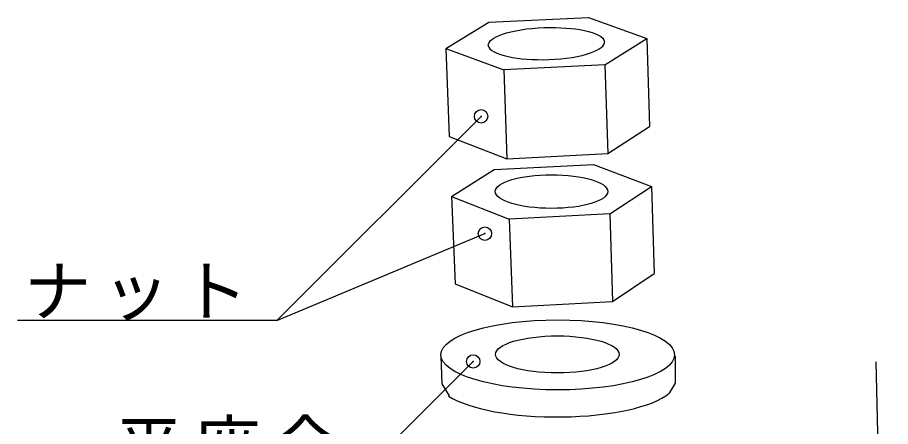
# Model space of a CAD drawing. Units: millimetres, scale not verified. Extents: x -19500 to 19500, y -13714 to 13350.
# Drawn here: x -16830 to -12922, y 5993 to 7826 of the extents above; entities that cross this region are included whole.
import ezdxf

# ---------------------------------------------------------------- set-up
doc = ezdxf.new("R2010")
doc.units = ezdxf.units.MM
doc.header["$LTSCALE"] = 100
doc.header["$PDMODE"] = 32
doc.header["$PDSIZE"] = 60
doc.layers.add('F-0_F-0', color=4, linetype='Continuous')
doc.styles.add('ＭＳ ゴシック', font='')
doc.styles.get('ＭＳ ゴシック').set_extended_font_data('MS Gothic')

msp = doc.modelspace()

# ---------------------------------------------------------------- linework, layer by layer
at = {"layer": 'F-0_F-0', "color": 3}
for p, q in [((-14720.1, 7804.3), (-14273.9, 7826.1)), ((-14273.9, 7826.1), (-14013.7, 7731.4)), ((-14912.3, 7687.2), (-14720.1, 7804.3)), ((-14722.5, 7699.9), (-14720.1, 7692.7)), ((-14210, 7697.6), (-14205.1, 7704.5)), ((-14205.1, 7704.5), (-14202.5, 7711.6)), ((-14202.5, 7711.6), (-14202.5, 7718.8)), ((-14201.2, 7613.1), (-14013.7, 7731.4)), ((-14013.7, 7731.4), (-14001.1, 7337.3)), ((-14912.3, 7687.2), (-14653.7, 7590.7)), ((-14912.3, 7687.2), (-14897.1, 7292.1)), ((-14720.1, 7692.7), (-14715, 7685.5)), ((-14715, 7685.5), (-14707.2, 7678.6)), ((-14707.2, 7678.6), (-14696.7, 7672)), ((-14696.7, 7672), (-14683.8, 7665.8)), ((-14683.8, 7665.8), (-14668.7, 7660.1)), ((-14668.7, 7660.1), (-14651.8, 7655)), ((-14302.4, 7656.2), (-14282.6, 7661.4)), ((-14282.6, 7661.4), (-14264.9, 7667)), ((-14264.9, 7667), (-14249.6, 7672.8)), ((-14249.6, 7672.8), (-14236.6, 7678.8)), ((-14236.6, 7678.8), (-14225.8, 7684.8)), ((-14225.8, 7684.8), (-14217, 7691)), ((-14217, 7691), (-14210, 7697.6)), ((-14651.8, 7655), (-14633.3, 7650.6)), ((-14633.3, 7650.6), (-14613.6, 7646.8)), ((-14613.6, 7646.8), (-14593.2, 7643.6)), ((-14593.2, 7643.6), (-14572.4, 7641.1)), ((-14572.4, 7641.1), (-14550.6, 7639.2)), ((-14550.6, 7639.2), (-14527.4, 7637.8)), ((-14527.4, 7637.8), (-14502.9, 7637)), ((-14502.9, 7637), (-14477.4, 7636.8)), ((-14477.4, 7636.8), (-14451.1, 7637.4)), ((-14451.1, 7637.4), (-14424.6, 7638.8)), ((-14424.6, 7638.8), (-14398.3, 7640.9)), ((-14398.3, 7640.9), (-14372.5, 7643.7)), ((-14372.5, 7643.7), (-14347.6, 7647.3)), ((-14347.6, 7647.3), (-14324.1, 7651.5)), ((-14324.1, 7651.5), (-14302.4, 7656.2)), ((-14201.2, 7613.1), (-14653.7, 7590.7)), ((-14653.7, 7590.7), (-14639.2, 7193.3)), ((-14201.2, 7613.1), (-14188, 7216.2)), ((-14188, 7216.2), (-14001.1, 7337.3)), ((-14897.1, 7292.1), (-14639.2, 7193.3)), ((-14639.2, 7193.3), (-14188, 7216.2)), ((-14695.6, 7144.9), (-14251.7, 7167.5)), ((-14886.7, 7023.1), (-14695.6, 7144.9)), ((-14179, 6946), (-13992.6, 7069)), ((-14886.7, 7023.1), (-14629.3, 6922.8)), ((-14886.7, 7023.1), (-14871.6, 6631.9)), ((-14179, 6946), (-14629.3, 6922.8)), ((-14629.3, 6922.8), (-14614.9, 6529.3)), ((-14179, 6946), (-14166, 6553.1)), ((-14166, 6553.1), (-13980.2, 6678.8)), ((-14871.6, 6631.9), (-14614.9, 6529.3)), ((-14614.9, 6529.3), (-14166, 6553.1)), ((-12987.8, 6283.7), (-12916.3, 3344.1))]:
    msp.add_line(p, q, dxfattribs=at)
at = {"layer": 'F-0_F-0'}
for p, q in [((-15669.3, 6468.2), (-16830.1, 6468.2)), ((-14790.2, 6284.6), (-15312.3, 5762.5))]:
    msp.add_line(p, q, dxfattribs=at)
at = {"layer": 'F-0_F-0', "color": 3}
for points in [[(-14722.5, 7699.9), (-14722.2, 7707.1), (-14719.3, 7714.2), (-14714.2, 7721.1), (-14707, 7727.6), (-14698, 7733.8), (-14687.1, 7739.8), (-14674, 7745.7), (-14658.6, 7751.4), (-14640.9, 7756.9), (-14621.1, 7762.1), (-14599.4, 7766.8), (-14576, 7770.9), (-14551.4, 7774.4), (-14525.8, 7777.2), (-14499.6, 7779.2), (-14473.4, 7780.5), (-14447.4, 7781.1), (-14422.1, 7781), (-14397.8, 7780.2), (-14374.8, 7778.8), (-14353.2, 7776.9), (-14332.6, 7774.5)], [(-14332.6, 7774.5), (-14312.3, 7771.4), (-14292.7, 7767.6)], [(-14292.7, 7767.6), (-14274.2, 7763.2), (-14257.2, 7758.2)], [(-14257.2, 7758.2), (-14242.1, 7752.6), (-14229, 7746.5), (-14218.4, 7740), (-14210.4, 7733.1), (-14205.1, 7726), (-14202.5, 7718.8)], [(-14251.7, 7167.5), (-13992.6, 7069), (-13980.2, 6678.8)], [(-14934.5, 6307.7), (-14930.5, 6184.1), (-14897.2, 6131.2)], [(-13886.2, 6309), (-13886.2, 6186.8), (-13912.5, 6141.9)]]:
    msp.add_lwpolyline(points, dxfattribs=at)
at = {"layer": 'F-0_F-0'}
msp.add_lwpolyline([(-14754.6, 7382.9), (-15669.3, 6468.2), (-14737.7, 6857.4)], dxfattribs=at)
at = {"layer": 'F-0_F-0', "color": 3}
for centre, major_axis in [((-14439.5, 7046), (251.8, 0)), ((-14411.8, 6314.2), (523.1, 0)), ((-14413.5, 6316.2), (276.9, 0))]:
    msp.add_ellipse(centre, major_axis=major_axis, ratio=0.3, dxfattribs=at)
msp.add_ellipse((-14414.8, 6196.1), major_axis=(533.8, 0), ratio=0.3, start_param=3.569511, end_param=5.938034, dxfattribs=at)
at = {"layer": 'F-0_F-0'}
for p in [(-14754.6, 7382.9), (-14737.7, 6857.4), (-14790.2, 6284.6)]:
    msp.add_point(p, dxfattribs=at)

# ---------------------------------------------------------------- texts
at = {"layer": 'F-0_F-0', "color": 7, "char_height": 219.9, "attachment_point": 7, "style": 'ＭＳ ゴシック'}
for s, insert in [('\\T1.17;ナット', (-16799.4, 6467.7)), ('\\T1.17;平座金', (-16391.6, 5772))]:
    msp.add_mtext(s, dxfattribs=dict(at, insert=insert))

doc.saveas('drawing.dxf')
